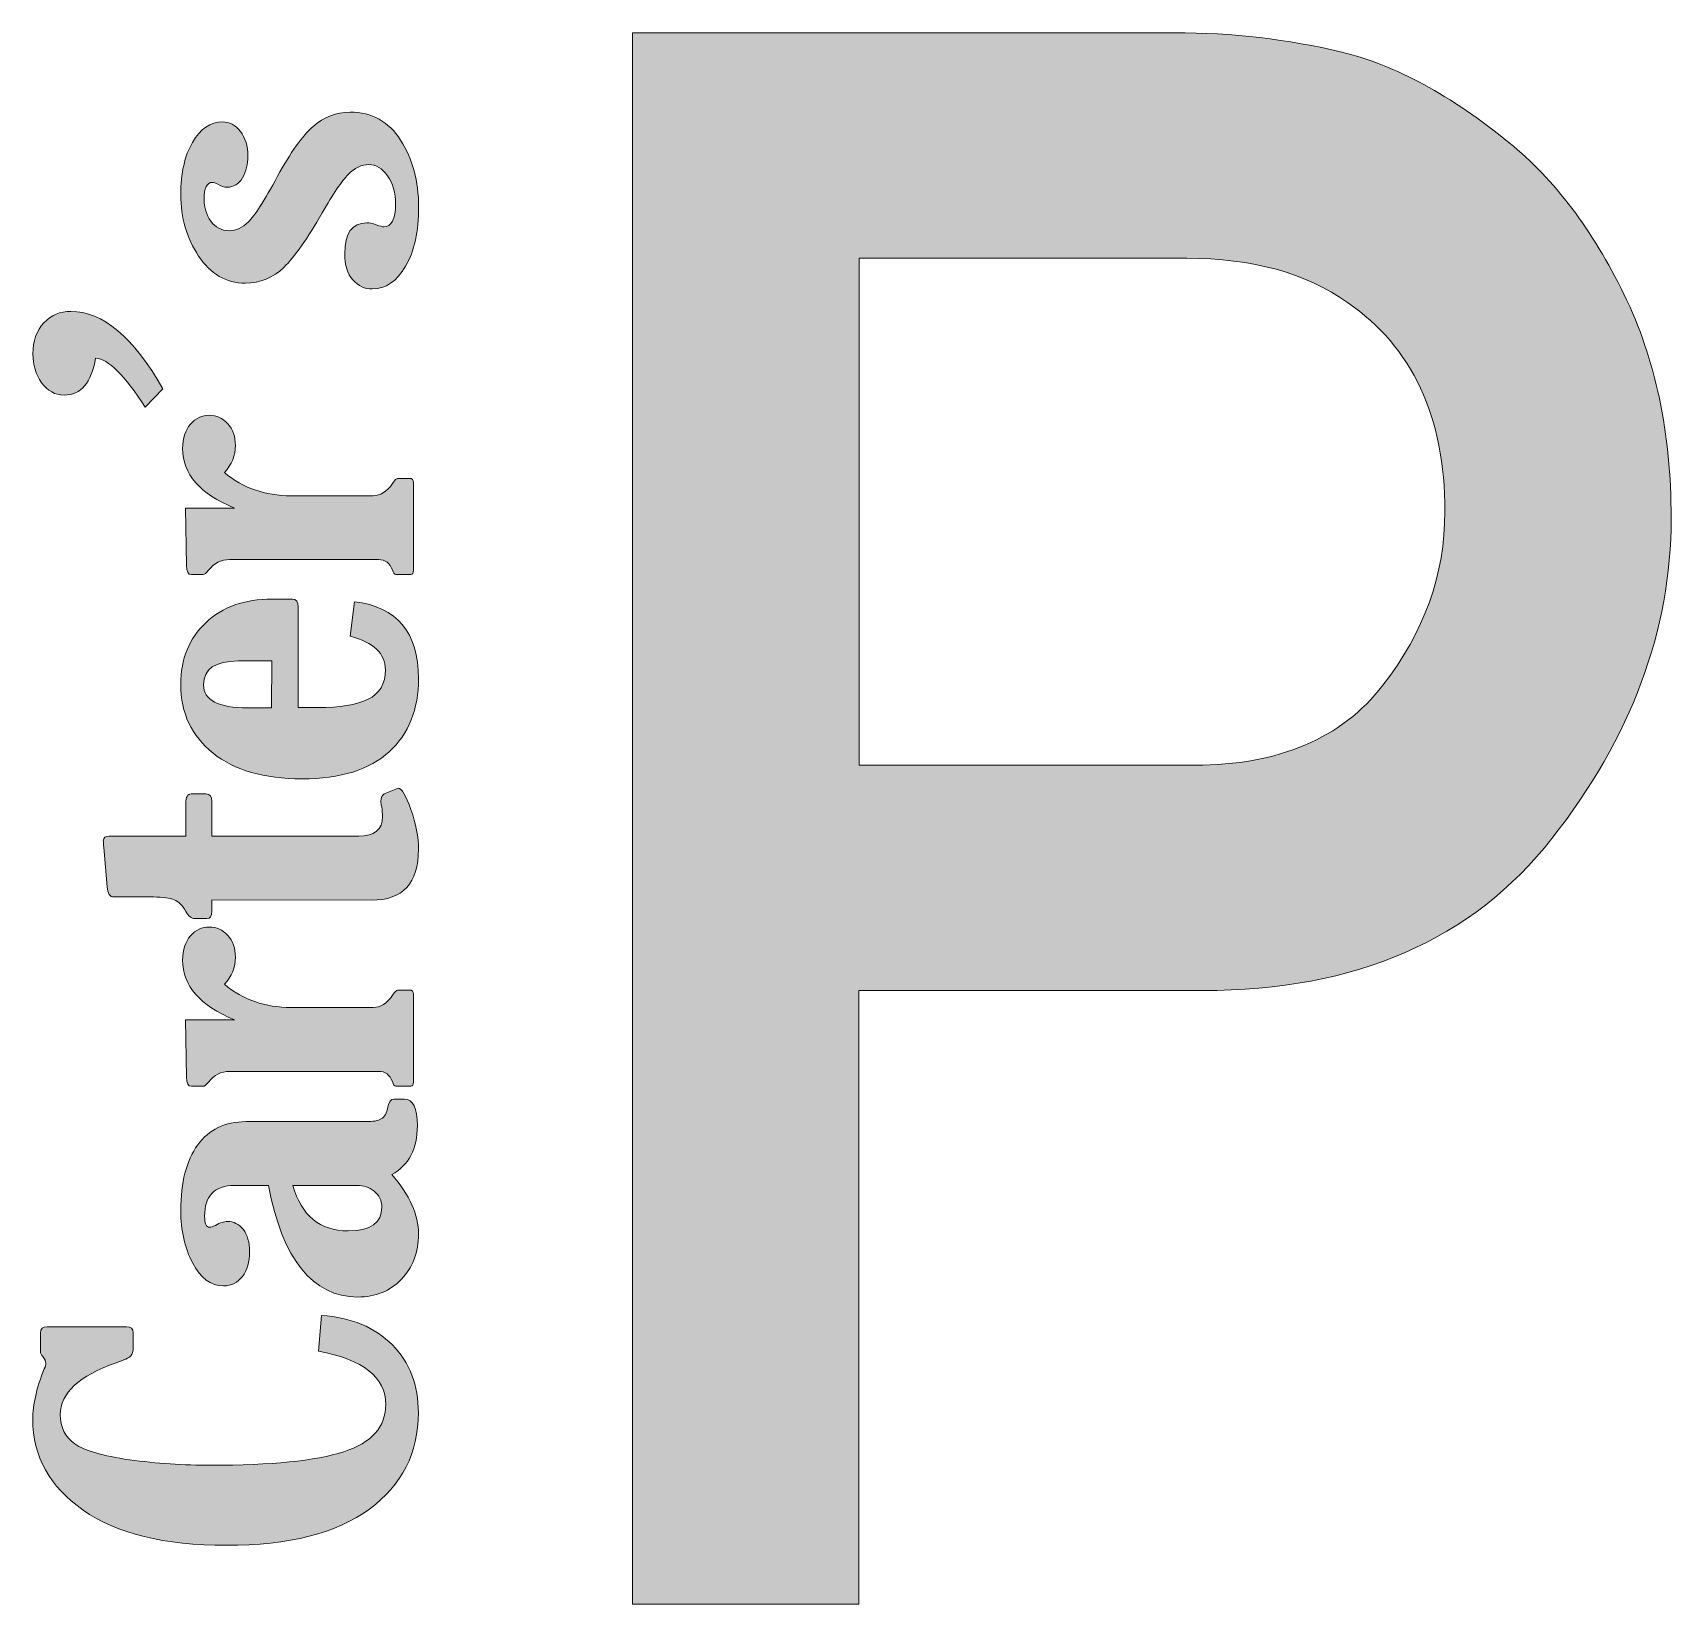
# Model space of a CAD drawing. Header units: inches. Extents: x 247 to 2765, y -1897 to -1110.
# Drawn here: x 1136.54 to 1150.56, y -1533.06 to -1519.6 of the extents above; entities that cross this region are included whole.
import ezdxf

# ---------------------------------------------------------------- set-up
doc = ezdxf.new("R2010")
doc.units = ezdxf.units.IN
doc.header["$MEASUREMENT"] = 0
doc.layers.add('Layer 1', color=7, linetype='Continuous')

# ---------------------------------------------------------------- blocks, each defined once
blk = doc.blocks.new('block 194')
at = {"layer": 'Layer 1', "true_color": 0x010101}
h = blk.add_hatch(color=18, dxfattribs=at)
h.dxf.hatch_style = 2
edge = h.paths.add_edge_path()
edge.add_spline(control_points=[(1137.802, -1520.988), (1137.802, -1520.807), (1137.835, -1520.659), (1137.902, -1520.542), (1137.969, -1520.425), (1138.056, -1520.367), (1138.159, -1520.367), (1138.218, -1520.367), (1138.269, -1520.394), (1138.312, -1520.448), (1138.355, -1520.502), (1138.377, -1520.573), (1138.377, -1520.659), (1138.377, -1520.729), (1138.362, -1520.791), (1138.331, -1520.845), (1138.299, -1520.899), (1138.254, -1520.926), (1138.197, -1520.926), (1138.174, -1520.926), (1138.147, -1520.918), (1138.118, -1520.901), (1138.098, -1520.89), (1138.084, -1520.884), (1138.074, -1520.884), (1138.026, -1520.884), (1138.002, -1520.934), (1138.002, -1521.03), (1138.002, -1521.1), (1138.022, -1521.162), (1138.059, -1521.217), (1138.097, -1521.27), (1138.149, -1521.298), (1138.217, -1521.298), (1138.275, -1521.298), (1138.33, -1521.273), (1138.381, -1521.223), (1138.433, -1521.173), (1138.516, -1521.042), (1138.63, -1520.832), (1138.741, -1520.628), (1138.843, -1520.486), (1138.935, -1520.405), (1139.028, -1520.323), (1139.133, -1520.283), (1139.251, -1520.283), (1139.437, -1520.283), (1139.582, -1520.363), (1139.684, -1520.523), (1139.787, -1520.683), (1139.838, -1520.873), (1139.838, -1521.094), (1139.838, -1521.304), (1139.802, -1521.473), (1139.727, -1521.602), (1139.651, -1521.731), (1139.556, -1521.797), (1139.44, -1521.797), (1139.376, -1521.797), (1139.321, -1521.771), (1139.275, -1521.719), (1139.229, -1521.667), (1139.206, -1521.594), (1139.206, -1521.495), (1139.206, -1521.319), (1139.269, -1521.231), (1139.394, -1521.231), (1139.415, -1521.231), (1139.442, -1521.236), (1139.475, -1521.248), (1139.506, -1521.259), (1139.526, -1521.265), (1139.54, -1521.265), (1139.606, -1521.265), (1139.641, -1521.2), (1139.641, -1521.071), (1139.641, -1520.975), (1139.618, -1520.893), (1139.572, -1520.828), (1139.525, -1520.764), (1139.473, -1520.732), (1139.413, -1520.732), (1139.349, -1520.732), (1139.289, -1520.76), (1139.235, -1520.816), (1139.181, -1520.872), (1139.106, -1520.982), (1139.012, -1521.146), (1138.886, -1521.366), (1138.776, -1521.522), (1138.685, -1521.612), (1138.593, -1521.702), (1138.483, -1521.747), (1138.354, -1521.747), (1138.19, -1521.747), (1138.057, -1521.67), (1137.955, -1521.515), (1137.852, -1521.363), (1137.802, -1521.186), (1137.802, -1520.988)], knot_values=[0, 0, 0, 0, 1, 1, 1, 2, 2, 2, 3, 3, 3, 4, 4, 4, 5, 5, 5, 6, 6, 6, 7, 7, 7, 8, 8, 8, 9, 9, 9, 10, 10, 10, 11, 11, 11, 12, 12, 12, 13, 13, 13, 14, 14, 14, 15, 15, 15, 16, 16, 16, 17, 17, 17, 18, 18, 18, 19, 19, 19, 20, 20, 20, 21, 21, 21, 22, 22, 22, 23, 23, 23, 24, 24, 24, 25, 25, 25, 26, 26, 26, 27, 27, 27, 28, 28, 28, 29, 29, 29, 30, 30, 30, 31, 31, 31, 32, 32, 32, 33, 33, 33, 33], degree=3, periodic=1)
h = blk.add_hatch(color=18, dxfattribs=at)
h.dxf.hatch_style = 2
edge = h.paths.add_edge_path()
edge.add_spline(control_points=[(1137.648, -1522.651), (1137.648, -1522.651), (1137.498, -1522.81), (1137.498, -1522.81), (1137.322, -1522.538), (1137.181, -1522.396), (1137.073, -1522.389), (1137.037, -1522.601), (1136.946, -1522.706), (1136.805, -1522.706), (1136.725, -1522.706), (1136.662, -1522.67), (1136.611, -1522.6), (1136.56, -1522.529), (1136.536, -1522.447), (1136.536, -1522.354), (1136.536, -1522.243), (1136.567, -1522.154), (1136.63, -1522.088), (1136.693, -1522.021), (1136.769, -1521.989), (1136.86, -1521.989), (1137.134, -1521.989), (1137.397, -1522.21), (1137.648, -1522.651)], knot_values=[0, 0, 0, 0, 1, 1, 1, 2, 2, 2, 3, 3, 3, 4, 4, 4, 5, 5, 5, 6, 6, 6, 7, 7, 7, 8, 8, 8, 8], degree=3, periodic=1)
h = blk.add_hatch(color=18, dxfattribs=at)
h.dxf.hatch_style = 2
edge = h.paths.add_edge_path()
edge.add_spline(control_points=[(1138.262, -1523.673), (1137.966, -1523.552), (1137.818, -1523.382), (1137.818, -1523.163), (1137.818, -1523.075), (1137.84, -1523.007), (1137.885, -1522.955), (1137.931, -1522.904), (1137.984, -1522.879), (1138.046, -1522.879), (1138.109, -1522.879), (1138.161, -1522.903), (1138.204, -1522.951), (1138.248, -1522.999), (1138.27, -1523.061), (1138.27, -1523.138), (1138.27, -1523.222), (1138.238, -1523.3), (1138.176, -1523.369), (1138.334, -1523.502), (1138.524, -1523.568), (1138.744, -1523.568), (1138.744, -1523.568), (1139.448, -1523.568), (1139.448, -1523.568), (1139.51, -1523.568), (1139.565, -1523.532), (1139.615, -1523.463), (1139.634, -1523.433), (1139.649, -1523.419), (1139.658, -1523.419), (1139.658, -1523.419), (1139.762, -1523.419), (1139.762, -1523.419), (1139.782, -1523.419), (1139.793, -1523.43), (1139.793, -1523.455), (1139.793, -1523.455), (1139.793, -1524.208), (1139.793, -1524.208), (1139.793, -1524.23), (1139.786, -1524.242), (1139.772, -1524.242), (1139.772, -1524.242), (1139.644, -1524.242), (1139.644, -1524.242), (1139.632, -1524.242), (1139.621, -1524.229), (1139.613, -1524.203), (1139.591, -1524.144), (1139.553, -1524.115), (1139.495, -1524.115), (1139.495, -1524.115), (1138.22, -1524.115), (1138.22, -1524.115), (1138.147, -1524.115), (1138.087, -1524.145), (1138.04, -1524.206), (1138.02, -1524.229), (1138.005, -1524.243), (1137.994, -1524.243), (1137.994, -1524.243), (1137.893, -1524.243), (1137.893, -1524.243), (1137.866, -1524.243), (1137.851, -1524.217), (1137.85, -1524.165), (1137.85, -1524.165), (1137.843, -1523.673), (1137.843, -1523.673), (1137.843, -1523.673), (1138.262, -1523.673), (1138.262, -1523.673), (1138.262, -1523.673), (1138.262, -1523.673), (1138.262, -1523.673)], knot_values=[0, 0, 0, 0, 1, 1, 1, 2, 2, 2, 3, 3, 3, 4, 4, 4, 5, 5, 5, 6, 6, 6, 7, 7, 7, 8, 8, 8, 9, 9, 9, 10, 10, 10, 11, 11, 11, 12, 12, 12, 13, 13, 13, 14, 14, 14, 15, 15, 15, 16, 16, 16, 17, 17, 17, 18, 18, 18, 19, 19, 19, 20, 20, 20, 21, 21, 21, 22, 22, 22, 23, 23, 23, 24, 24, 24, 25, 25, 25, 25], degree=3, periodic=1)
h = blk.add_hatch(color=18, dxfattribs=at)
h.dxf.hatch_style = 2
edge = h.paths.add_edge_path()
edge.add_spline(control_points=[(1139.289, -1524.476), (1139.655, -1524.518), (1139.837, -1524.738), (1139.837, -1525.135), (1139.837, -1525.397), (1139.754, -1525.606), (1139.587, -1525.76), (1139.42, -1525.914), (1139.171, -1525.992), (1138.839, -1525.992), (1138.516, -1525.992), (1138.263, -1525.919), (1138.079, -1525.773), (1137.895, -1525.626), (1137.802, -1525.43), (1137.802, -1525.184), (1137.802, -1524.965), (1137.874, -1524.789), (1138.016, -1524.655), (1138.159, -1524.52), (1138.349, -1524.453), (1138.585, -1524.453), (1138.585, -1524.453), (1138.758, -1524.453), (1138.758, -1524.453), (1138.791, -1524.453), (1138.808, -1524.476), (1138.808, -1524.522), (1138.808, -1524.522), (1138.808, -1525.382), (1138.808, -1525.382), (1138.808, -1525.382), (1138.977, -1525.382), (1138.977, -1525.382), (1139.162, -1525.382), (1139.306, -1525.359), (1139.405, -1525.311), (1139.504, -1525.263), (1139.554, -1525.18), (1139.554, -1525.059), (1139.554, -1524.919), (1139.453, -1524.823), (1139.252, -1524.77), (1139.252, -1524.77), (1139.289, -1524.476), (1139.289, -1524.476)], knot_values=[0, 0, 0, 0, 1, 1, 1, 2, 2, 2, 3, 3, 3, 4, 4, 4, 5, 5, 5, 6, 6, 6, 7, 7, 7, 8, 8, 8, 9, 9, 9, 10, 10, 10, 11, 11, 11, 12, 12, 12, 13, 13, 13, 14, 14, 14, 15, 15, 15, 15], degree=3, periodic=1)
edge = h.paths.add_edge_path()
edge.add_spline(control_points=[(1138.581, -1524.983), (1138.581, -1524.983), (1138.295, -1524.983), (1138.295, -1524.983), (1138.096, -1524.983), (1137.997, -1525.051), (1137.997, -1525.188), (1137.997, -1525.318), (1138.124, -1525.384), (1138.377, -1525.384), (1138.377, -1525.384), (1138.58, -1525.384), (1138.58, -1525.384), (1138.58, -1525.384), (1138.581, -1524.983), (1138.581, -1524.983), (1138.581, -1524.983), (1138.581, -1524.983), (1138.581, -1524.983)], knot_values=[0, 0, 0, 0, 1, 1, 1, 2, 2, 2, 3, 3, 3, 4, 4, 4, 5, 5, 5, 6, 6, 6, 6], degree=3, periodic=1)
h = blk.add_hatch(color=18, dxfattribs=at)
h.dxf.hatch_style = 2
edge = h.paths.add_edge_path()
edge.add_spline(control_points=[(1138.068, -1527.029), (1138.068, -1527.029), (1138.068, -1527.126), (1138.068, -1527.126), (1138.068, -1527.168), (1138.054, -1527.189), (1138.026, -1527.189), (1138.026, -1527.189), (1137.923, -1527.189), (1137.923, -1527.189), (1137.894, -1527.189), (1137.868, -1527.169), (1137.844, -1527.128), (1137.816, -1527.076), (1137.782, -1527.041), (1137.746, -1527.027), (1137.71, -1527.012), (1137.65, -1527.004), (1137.568, -1527.004), (1137.568, -1527.004), (1137.229, -1527.004), (1137.229, -1527.004), (1137.194, -1527.004), (1137.176, -1526.975), (1137.171, -1526.916), (1137.171, -1526.916), (1137.144, -1526.58), (1137.144, -1526.58), (1137.141, -1526.55), (1137.139, -1526.531), (1137.139, -1526.522), (1137.139, -1526.496), (1137.156, -1526.483), (1137.189, -1526.483), (1137.189, -1526.483), (1137.844, -1526.483), (1137.844, -1526.483), (1137.844, -1526.483), (1137.844, -1526.202), (1137.844, -1526.202), (1137.844, -1526.149), (1137.86, -1526.122), (1137.892, -1526.122), (1137.892, -1526.122), (1138.017, -1526.122), (1138.017, -1526.122), (1138.051, -1526.122), (1138.068, -1526.143), (1138.068, -1526.185), (1138.068, -1526.185), (1138.068, -1526.483), (1138.068, -1526.483), (1138.068, -1526.483), (1139.325, -1526.483), (1139.325, -1526.483), (1139.462, -1526.483), (1139.529, -1526.428), (1139.529, -1526.315), (1139.529, -1526.289), (1139.526, -1526.262), (1139.522, -1526.232), (1139.517, -1526.212), (1139.515, -1526.196), (1139.515, -1526.185), (1139.515, -1526.152), (1139.524, -1526.131), (1139.544, -1526.122), (1139.544, -1526.122), (1139.643, -1526.08), (1139.643, -1526.08), (1139.651, -1526.075), (1139.657, -1526.072), (1139.662, -1526.072), (1139.692, -1526.072), (1139.729, -1526.134), (1139.772, -1526.255), (1139.815, -1526.377), (1139.837, -1526.491), (1139.837, -1526.597), (1139.837, -1526.886), (1139.703, -1527.031), (1139.434, -1527.031), (1139.434, -1527.031), (1138.068, -1527.029), (1138.068, -1527.029), (1138.068, -1527.029), (1138.068, -1527.029), (1138.068, -1527.029)], knot_values=[0, 0, 0, 0, 1, 1, 1, 2, 2, 2, 3, 3, 3, 4, 4, 4, 5, 5, 5, 6, 6, 6, 7, 7, 7, 8, 8, 8, 9, 9, 9, 10, 10, 10, 11, 11, 11, 12, 12, 12, 13, 13, 13, 14, 14, 14, 15, 15, 15, 16, 16, 16, 17, 17, 17, 18, 18, 18, 19, 19, 19, 20, 20, 20, 21, 21, 21, 22, 22, 22, 23, 23, 23, 24, 24, 24, 25, 25, 25, 26, 26, 26, 27, 27, 27, 28, 28, 28, 29, 29, 29, 29], degree=3, periodic=1)
h = blk.add_hatch(color=18, dxfattribs=at)
h.dxf.hatch_style = 2
edge = h.paths.add_edge_path()
edge.add_spline(control_points=[(1138.262, -1528.055), (1137.966, -1527.934), (1137.818, -1527.764), (1137.818, -1527.546), (1137.818, -1527.457), (1137.84, -1527.389), (1137.885, -1527.337), (1137.931, -1527.286), (1137.984, -1527.261), (1138.046, -1527.261), (1138.109, -1527.261), (1138.161, -1527.285), (1138.204, -1527.333), (1138.248, -1527.381), (1138.27, -1527.443), (1138.27, -1527.52), (1138.27, -1527.605), (1138.238, -1527.682), (1138.176, -1527.751), (1138.334, -1527.884), (1138.524, -1527.95), (1138.744, -1527.95), (1138.744, -1527.95), (1139.448, -1527.95), (1139.448, -1527.95), (1139.51, -1527.95), (1139.565, -1527.915), (1139.615, -1527.845), (1139.634, -1527.816), (1139.649, -1527.801), (1139.658, -1527.801), (1139.658, -1527.801), (1139.762, -1527.801), (1139.762, -1527.801), (1139.782, -1527.801), (1139.793, -1527.813), (1139.793, -1527.837), (1139.793, -1527.837), (1139.793, -1528.591), (1139.793, -1528.591), (1139.793, -1528.613), (1139.786, -1528.624), (1139.772, -1528.624), (1139.772, -1528.624), (1139.644, -1528.624), (1139.644, -1528.624), (1139.632, -1528.624), (1139.621, -1528.611), (1139.613, -1528.585), (1139.591, -1528.527), (1139.553, -1528.497), (1139.495, -1528.497), (1139.495, -1528.497), (1138.22, -1528.497), (1138.22, -1528.497), (1138.147, -1528.497), (1138.087, -1528.528), (1138.04, -1528.589), (1138.02, -1528.612), (1138.005, -1528.625), (1137.994, -1528.625), (1137.994, -1528.625), (1137.893, -1528.625), (1137.893, -1528.625), (1137.866, -1528.625), (1137.851, -1528.599), (1137.85, -1528.548), (1137.85, -1528.548), (1137.843, -1528.056), (1137.843, -1528.056), (1137.843, -1528.056), (1138.262, -1528.055), (1138.262, -1528.055), (1138.262, -1528.055), (1138.262, -1528.055), (1138.262, -1528.055)], knot_values=[0, 0, 0, 0, 1, 1, 1, 2, 2, 2, 3, 3, 3, 4, 4, 4, 5, 5, 5, 6, 6, 6, 7, 7, 7, 8, 8, 8, 9, 9, 9, 10, 10, 10, 11, 11, 11, 12, 12, 12, 13, 13, 13, 14, 14, 14, 15, 15, 15, 16, 16, 16, 17, 17, 17, 18, 18, 18, 19, 19, 19, 20, 20, 20, 21, 21, 21, 22, 22, 22, 23, 23, 23, 24, 24, 24, 25, 25, 25, 25], degree=3, periodic=1)
h = blk.add_hatch(color=18, dxfattribs=at)
h.dxf.hatch_style = 2
edge = h.paths.add_edge_path()
edge.add_spline(control_points=[(1138.552, -1529.474), (1138.552, -1529.474), (1138.262, -1529.474), (1138.262, -1529.474), (1138.092, -1529.474), (1138.006, -1529.562), (1138.006, -1529.738), (1138.006, -1529.801), (1138.021, -1529.832), (1138.049, -1529.832), (1138.06, -1529.832), (1138.076, -1529.827), (1138.099, -1529.816), (1138.139, -1529.793), (1138.174, -1529.783), (1138.203, -1529.783), (1138.254, -1529.783), (1138.299, -1529.805), (1138.336, -1529.85), (1138.373, -1529.897), (1138.391, -1529.961), (1138.391, -1530.041), (1138.391, -1530.129), (1138.369, -1530.2), (1138.33, -1530.254), (1138.289, -1530.306), (1138.235, -1530.334), (1138.169, -1530.334), (1138.06, -1530.334), (1137.971, -1530.269), (1137.904, -1530.139), (1137.836, -1530.01), (1137.802, -1529.859), (1137.802, -1529.689), (1137.802, -1529.448), (1137.85, -1529.261), (1137.947, -1529.127), (1138.043, -1528.994), (1138.182, -1528.928), (1138.36, -1528.928), (1138.36, -1528.928), (1139.389, -1528.928), (1139.389, -1528.928), (1139.446, -1528.928), (1139.489, -1528.921), (1139.518, -1528.905), (1139.548, -1528.889), (1139.567, -1528.854), (1139.574, -1528.801), (1139.582, -1528.757), (1139.599, -1528.735), (1139.628, -1528.735), (1139.628, -1528.735), (1139.717, -1528.735), (1139.717, -1528.735), (1139.79, -1528.735), (1139.827, -1528.811), (1139.827, -1528.961), (1139.827, -1529.163), (1139.754, -1529.303), (1139.608, -1529.38), (1139.761, -1529.556), (1139.837, -1529.727), (1139.837, -1529.89), (1139.837, -1530.047), (1139.788, -1530.176), (1139.691, -1530.277), (1139.595, -1530.378), (1139.469, -1530.43), (1139.318, -1530.43), (1138.929, -1530.428), (1138.674, -1530.109), (1138.552, -1529.474)], knot_values=[0, 0, 0, 0, 1, 1, 1, 2, 2, 2, 3, 3, 3, 4, 4, 4, 5, 5, 5, 6, 6, 6, 7, 7, 7, 8, 8, 8, 9, 9, 9, 10, 10, 10, 11, 11, 11, 12, 12, 12, 13, 13, 13, 14, 14, 14, 15, 15, 15, 16, 16, 16, 17, 17, 17, 18, 18, 18, 19, 19, 19, 20, 20, 20, 21, 21, 21, 22, 22, 22, 23, 23, 23, 24, 24, 24, 24], degree=3, periodic=1)
edge = h.paths.add_edge_path()
edge.add_spline(control_points=[(1138.762, -1529.474), (1138.834, -1529.732), (1138.991, -1529.863), (1139.235, -1529.863), (1139.427, -1529.863), (1139.523, -1529.796), (1139.523, -1529.661), (1139.523, -1529.603), (1139.5, -1529.557), (1139.457, -1529.523), (1139.413, -1529.49), (1139.365, -1529.474), (1139.314, -1529.474), (1139.314, -1529.474), (1138.762, -1529.474), (1138.762, -1529.474)], knot_values=[0, 0, 0, 0, 1, 1, 1, 2, 2, 2, 3, 3, 3, 4, 4, 4, 5, 5, 5, 5], degree=3, periodic=1)
h = blk.add_hatch(color=18, dxfattribs=at)
h.dxf.hatch_style = 2
edge = h.paths.add_edge_path()
edge.add_spline(control_points=[(1139.007, -1530.587), (1139.263, -1530.606), (1139.465, -1530.689), (1139.613, -1530.84), (1139.761, -1530.99), (1139.836, -1531.184), (1139.836, -1531.422), (1139.836, -1531.765), (1139.696, -1532.038), (1139.417, -1532.245), (1139.138, -1532.452), (1138.73, -1532.556), (1138.192, -1532.556), (1137.662, -1532.556), (1137.253, -1532.456), (1136.966, -1532.254), (1136.679, -1532.053), (1136.535, -1531.794), (1136.535, -1531.478), (1136.535, -1531.348), (1136.569, -1531.203), (1136.634, -1531.045), (1136.643, -1531.023), (1136.647, -1531.007), (1136.647, -1530.995), (1136.647, -1530.982), (1136.639, -1530.964), (1136.622, -1530.94), (1136.608, -1530.927), (1136.6, -1530.912), (1136.6, -1530.893), (1136.6, -1530.893), (1136.6, -1530.736), (1136.6, -1530.736), (1136.6, -1530.701), (1136.62, -1530.684), (1136.659, -1530.684), (1136.659, -1530.684), (1137.337, -1530.684), (1137.337, -1530.684), (1137.376, -1530.684), (1137.395, -1530.702), (1137.395, -1530.736), (1137.395, -1530.736), (1137.395, -1530.857), (1137.395, -1530.857), (1137.395, -1530.896), (1137.388, -1530.922), (1137.373, -1530.936), (1137.357, -1530.95), (1137.317, -1530.969), (1137.249, -1530.993), (1136.93, -1531.105), (1136.771, -1531.253), (1136.771, -1531.437), (1136.771, -1531.546), (1136.812, -1531.629), (1136.895, -1531.687), (1136.978, -1531.746), (1137.134, -1531.791), (1137.364, -1531.823), (1137.593, -1531.855), (1137.827, -1531.871), (1138.062, -1531.871), (1138.577, -1531.871), (1138.955, -1531.832), (1139.197, -1531.755), (1139.438, -1531.677), (1139.557, -1531.541), (1139.557, -1531.349), (1139.557, -1531.118), (1139.365, -1530.966), (1138.981, -1530.894), (1138.981, -1530.894), (1139.007, -1530.587), (1139.007, -1530.587)], knot_values=[0, 0, 0, 0, 1, 1, 1, 2, 2, 2, 3, 3, 3, 4, 4, 4, 5, 5, 5, 6, 6, 6, 7, 7, 7, 8, 8, 8, 9, 9, 9, 10, 10, 10, 11, 11, 11, 12, 12, 12, 13, 13, 13, 14, 14, 14, 15, 15, 15, 16, 16, 16, 17, 17, 17, 18, 18, 18, 19, 19, 19, 20, 20, 20, 21, 21, 21, 22, 22, 22, 23, 23, 23, 24, 24, 24, 25, 25, 25, 25], degree=3, periodic=1)
at = {"layer": 'Layer 1', "lineweight": 0}
for points, knots in [([(1137.802, -1520.988), (1137.802, -1520.807), (1137.835, -1520.659), (1137.902, -1520.542), (1137.969, -1520.425), (1138.056, -1520.367), (1138.159, -1520.367), (1138.218, -1520.367), (1138.269, -1520.394), (1138.312, -1520.448), (1138.355, -1520.502), (1138.377, -1520.573), (1138.377, -1520.659), (1138.377, -1520.729), (1138.362, -1520.791), (1138.331, -1520.845), (1138.299, -1520.899), (1138.254, -1520.926), (1138.197, -1520.926), (1138.174, -1520.926), (1138.147, -1520.918), (1138.118, -1520.901), (1138.098, -1520.89), (1138.084, -1520.884), (1138.074, -1520.884), (1138.026, -1520.884), (1138.002, -1520.934), (1138.002, -1521.03), (1138.002, -1521.1), (1138.022, -1521.162), (1138.059, -1521.217), (1138.097, -1521.27), (1138.149, -1521.298), (1138.217, -1521.298), (1138.275, -1521.298), (1138.33, -1521.273), (1138.381, -1521.223), (1138.433, -1521.173), (1138.516, -1521.042), (1138.63, -1520.832), (1138.741, -1520.628), (1138.843, -1520.486), (1138.935, -1520.405), (1139.028, -1520.323), (1139.133, -1520.283), (1139.251, -1520.283), (1139.437, -1520.283), (1139.582, -1520.363), (1139.684, -1520.523), (1139.787, -1520.683), (1139.838, -1520.873), (1139.838, -1521.094), (1139.838, -1521.304), (1139.802, -1521.473), (1139.727, -1521.602), (1139.651, -1521.731), (1139.556, -1521.797), (1139.44, -1521.797), (1139.376, -1521.797), (1139.321, -1521.771), (1139.275, -1521.719), (1139.229, -1521.667), (1139.206, -1521.594), (1139.206, -1521.495), (1139.206, -1521.319), (1139.269, -1521.231), (1139.394, -1521.231), (1139.415, -1521.231), (1139.442, -1521.236), (1139.475, -1521.248), (1139.506, -1521.259), (1139.526, -1521.265), (1139.54, -1521.265), (1139.606, -1521.265), (1139.641, -1521.2), (1139.641, -1521.071), (1139.641, -1520.975), (1139.618, -1520.893), (1139.572, -1520.828), (1139.525, -1520.764), (1139.473, -1520.732), (1139.413, -1520.732), (1139.349, -1520.732), (1139.289, -1520.76), (1139.235, -1520.816), (1139.181, -1520.872), (1139.106, -1520.982), (1139.012, -1521.146), (1138.886, -1521.366), (1138.776, -1521.522), (1138.685, -1521.612), (1138.593, -1521.702), (1138.483, -1521.747), (1138.354, -1521.747), (1138.19, -1521.747), (1138.057, -1521.67), (1137.955, -1521.515), (1137.852, -1521.363), (1137.802, -1521.186), (1137.802, -1520.988)], [0, 0, 0, 0, 1, 1, 1, 2, 2, 2, 3, 3, 3, 4, 4, 4, 5, 5, 5, 6, 6, 6, 7, 7, 7, 8, 8, 8, 9, 9, 9, 10, 10, 10, 11, 11, 11, 12, 12, 12, 13, 13, 13, 14, 14, 14, 15, 15, 15, 16, 16, 16, 17, 17, 17, 18, 18, 18, 19, 19, 19, 20, 20, 20, 21, 21, 21, 22, 22, 22, 23, 23, 23, 24, 24, 24, 25, 25, 25, 26, 26, 26, 27, 27, 27, 28, 28, 28, 29, 29, 29, 30, 30, 30, 31, 31, 31, 32, 32, 32, 33, 33, 33, 33]), ([(1137.648, -1522.651), (1137.648, -1522.651), (1137.498, -1522.81), (1137.498, -1522.81), (1137.322, -1522.538), (1137.181, -1522.396), (1137.073, -1522.389), (1137.037, -1522.601), (1136.946, -1522.706), (1136.805, -1522.706), (1136.725, -1522.706), (1136.662, -1522.67), (1136.611, -1522.6), (1136.56, -1522.529), (1136.536, -1522.447), (1136.536, -1522.354), (1136.536, -1522.243), (1136.567, -1522.154), (1136.63, -1522.088), (1136.693, -1522.021), (1136.769, -1521.989), (1136.86, -1521.989), (1137.134, -1521.989), (1137.397, -1522.21), (1137.648, -1522.651)], [0, 0, 0, 0, 1, 1, 1, 2, 2, 2, 3, 3, 3, 4, 4, 4, 5, 5, 5, 6, 6, 6, 7, 7, 7, 8, 8, 8, 8]), ([(1138.262, -1523.673), (1137.966, -1523.552), (1137.818, -1523.382), (1137.818, -1523.163), (1137.818, -1523.075), (1137.84, -1523.007), (1137.885, -1522.955), (1137.931, -1522.904), (1137.984, -1522.879), (1138.046, -1522.879), (1138.109, -1522.879), (1138.161, -1522.903), (1138.204, -1522.951), (1138.248, -1522.999), (1138.27, -1523.061), (1138.27, -1523.138), (1138.27, -1523.222), (1138.238, -1523.3), (1138.176, -1523.369), (1138.334, -1523.502), (1138.524, -1523.568), (1138.744, -1523.568), (1138.744, -1523.568), (1139.448, -1523.568), (1139.448, -1523.568), (1139.51, -1523.568), (1139.565, -1523.532), (1139.615, -1523.463), (1139.634, -1523.433), (1139.649, -1523.419), (1139.658, -1523.419), (1139.658, -1523.419), (1139.762, -1523.419), (1139.762, -1523.419), (1139.782, -1523.419), (1139.793, -1523.43), (1139.793, -1523.455), (1139.793, -1523.455), (1139.793, -1524.208), (1139.793, -1524.208), (1139.793, -1524.23), (1139.786, -1524.242), (1139.772, -1524.242), (1139.772, -1524.242), (1139.644, -1524.242), (1139.644, -1524.242), (1139.632, -1524.242), (1139.621, -1524.229), (1139.613, -1524.203), (1139.591, -1524.144), (1139.553, -1524.115), (1139.495, -1524.115), (1139.495, -1524.115), (1138.22, -1524.115), (1138.22, -1524.115), (1138.147, -1524.115), (1138.087, -1524.145), (1138.04, -1524.206), (1138.02, -1524.229), (1138.005, -1524.243), (1137.994, -1524.243), (1137.994, -1524.243), (1137.893, -1524.243), (1137.893, -1524.243), (1137.866, -1524.243), (1137.851, -1524.217), (1137.85, -1524.165), (1137.85, -1524.165), (1137.843, -1523.673), (1137.843, -1523.673), (1137.843, -1523.673), (1138.262, -1523.673), (1138.262, -1523.673), (1138.262, -1523.673), (1138.262, -1523.673), (1138.262, -1523.673)], [0, 0, 0, 0, 1, 1, 1, 2, 2, 2, 3, 3, 3, 4, 4, 4, 5, 5, 5, 6, 6, 6, 7, 7, 7, 8, 8, 8, 9, 9, 9, 10, 10, 10, 11, 11, 11, 12, 12, 12, 13, 13, 13, 14, 14, 14, 15, 15, 15, 16, 16, 16, 17, 17, 17, 18, 18, 18, 19, 19, 19, 20, 20, 20, 21, 21, 21, 22, 22, 22, 23, 23, 23, 24, 24, 24, 25, 25, 25, 25]), ([(1139.289, -1524.476), (1139.655, -1524.518), (1139.837, -1524.738), (1139.837, -1525.135), (1139.837, -1525.397), (1139.754, -1525.606), (1139.587, -1525.76), (1139.42, -1525.914), (1139.171, -1525.992), (1138.839, -1525.992), (1138.516, -1525.992), (1138.263, -1525.919), (1138.079, -1525.773), (1137.895, -1525.626), (1137.802, -1525.43), (1137.802, -1525.184), (1137.802, -1524.965), (1137.874, -1524.789), (1138.016, -1524.655), (1138.159, -1524.52), (1138.349, -1524.453), (1138.585, -1524.453), (1138.585, -1524.453), (1138.758, -1524.453), (1138.758, -1524.453), (1138.791, -1524.453), (1138.808, -1524.476), (1138.808, -1524.522), (1138.808, -1524.522), (1138.808, -1525.382), (1138.808, -1525.382), (1138.808, -1525.382), (1138.977, -1525.382), (1138.977, -1525.382), (1139.162, -1525.382), (1139.306, -1525.359), (1139.405, -1525.311), (1139.504, -1525.263), (1139.554, -1525.18), (1139.554, -1525.059), (1139.554, -1524.919), (1139.453, -1524.823), (1139.252, -1524.77), (1139.252, -1524.77), (1139.289, -1524.476), (1139.289, -1524.476)], [0, 0, 0, 0, 1, 1, 1, 2, 2, 2, 3, 3, 3, 4, 4, 4, 5, 5, 5, 6, 6, 6, 7, 7, 7, 8, 8, 8, 9, 9, 9, 10, 10, 10, 11, 11, 11, 12, 12, 12, 13, 13, 13, 14, 14, 14, 15, 15, 15, 15]), ([(1138.581, -1524.983), (1138.581, -1524.983), (1138.295, -1524.983), (1138.295, -1524.983), (1138.096, -1524.983), (1137.997, -1525.051), (1137.997, -1525.188), (1137.997, -1525.318), (1138.124, -1525.384), (1138.377, -1525.384), (1138.377, -1525.384), (1138.58, -1525.384), (1138.58, -1525.384), (1138.58, -1525.384), (1138.581, -1524.983), (1138.581, -1524.983), (1138.581, -1524.983), (1138.581, -1524.983), (1138.581, -1524.983)], [0, 0, 0, 0, 1, 1, 1, 2, 2, 2, 3, 3, 3, 4, 4, 4, 5, 5, 5, 6, 6, 6, 6]), ([(1138.068, -1527.029), (1138.068, -1527.029), (1138.068, -1527.126), (1138.068, -1527.126), (1138.068, -1527.168), (1138.054, -1527.189), (1138.026, -1527.189), (1138.026, -1527.189), (1137.923, -1527.189), (1137.923, -1527.189), (1137.894, -1527.189), (1137.868, -1527.169), (1137.844, -1527.128), (1137.816, -1527.076), (1137.782, -1527.041), (1137.746, -1527.027), (1137.71, -1527.012), (1137.65, -1527.004), (1137.568, -1527.004), (1137.568, -1527.004), (1137.229, -1527.004), (1137.229, -1527.004), (1137.194, -1527.004), (1137.176, -1526.975), (1137.171, -1526.916), (1137.171, -1526.916), (1137.144, -1526.58), (1137.144, -1526.58), (1137.141, -1526.55), (1137.139, -1526.531), (1137.139, -1526.522), (1137.139, -1526.496), (1137.156, -1526.483), (1137.189, -1526.483), (1137.189, -1526.483), (1137.844, -1526.483), (1137.844, -1526.483), (1137.844, -1526.483), (1137.844, -1526.202), (1137.844, -1526.202), (1137.844, -1526.149), (1137.86, -1526.122), (1137.892, -1526.122), (1137.892, -1526.122), (1138.017, -1526.122), (1138.017, -1526.122), (1138.051, -1526.122), (1138.068, -1526.143), (1138.068, -1526.185), (1138.068, -1526.185), (1138.068, -1526.483), (1138.068, -1526.483), (1138.068, -1526.483), (1139.325, -1526.483), (1139.325, -1526.483), (1139.462, -1526.483), (1139.529, -1526.428), (1139.529, -1526.315), (1139.529, -1526.289), (1139.526, -1526.262), (1139.522, -1526.232), (1139.517, -1526.212), (1139.515, -1526.196), (1139.515, -1526.185), (1139.515, -1526.152), (1139.524, -1526.131), (1139.544, -1526.122), (1139.544, -1526.122), (1139.643, -1526.08), (1139.643, -1526.08), (1139.651, -1526.075), (1139.657, -1526.072), (1139.662, -1526.072), (1139.692, -1526.072), (1139.729, -1526.134), (1139.772, -1526.255), (1139.815, -1526.377), (1139.837, -1526.491), (1139.837, -1526.597), (1139.837, -1526.886), (1139.703, -1527.031), (1139.434, -1527.031), (1139.434, -1527.031), (1138.068, -1527.029), (1138.068, -1527.029), (1138.068, -1527.029), (1138.068, -1527.029), (1138.068, -1527.029)], [0, 0, 0, 0, 1, 1, 1, 2, 2, 2, 3, 3, 3, 4, 4, 4, 5, 5, 5, 6, 6, 6, 7, 7, 7, 8, 8, 8, 9, 9, 9, 10, 10, 10, 11, 11, 11, 12, 12, 12, 13, 13, 13, 14, 14, 14, 15, 15, 15, 16, 16, 16, 17, 17, 17, 18, 18, 18, 19, 19, 19, 20, 20, 20, 21, 21, 21, 22, 22, 22, 23, 23, 23, 24, 24, 24, 25, 25, 25, 26, 26, 26, 27, 27, 27, 28, 28, 28, 29, 29, 29, 29]), ([(1138.262, -1528.055), (1137.966, -1527.934), (1137.818, -1527.764), (1137.818, -1527.546), (1137.818, -1527.457), (1137.84, -1527.389), (1137.885, -1527.337), (1137.931, -1527.286), (1137.984, -1527.261), (1138.046, -1527.261), (1138.109, -1527.261), (1138.161, -1527.285), (1138.204, -1527.333), (1138.248, -1527.381), (1138.27, -1527.443), (1138.27, -1527.52), (1138.27, -1527.605), (1138.238, -1527.682), (1138.176, -1527.751), (1138.334, -1527.884), (1138.524, -1527.95), (1138.744, -1527.95), (1138.744, -1527.95), (1139.448, -1527.95), (1139.448, -1527.95), (1139.51, -1527.95), (1139.565, -1527.915), (1139.615, -1527.845), (1139.634, -1527.816), (1139.649, -1527.801), (1139.658, -1527.801), (1139.658, -1527.801), (1139.762, -1527.801), (1139.762, -1527.801), (1139.782, -1527.801), (1139.793, -1527.813), (1139.793, -1527.837), (1139.793, -1527.837), (1139.793, -1528.591), (1139.793, -1528.591), (1139.793, -1528.613), (1139.786, -1528.624), (1139.772, -1528.624), (1139.772, -1528.624), (1139.644, -1528.624), (1139.644, -1528.624), (1139.632, -1528.624), (1139.621, -1528.611), (1139.613, -1528.585), (1139.591, -1528.527), (1139.553, -1528.497), (1139.495, -1528.497), (1139.495, -1528.497), (1138.22, -1528.497), (1138.22, -1528.497), (1138.147, -1528.497), (1138.087, -1528.528), (1138.04, -1528.589), (1138.02, -1528.612), (1138.005, -1528.625), (1137.994, -1528.625), (1137.994, -1528.625), (1137.893, -1528.625), (1137.893, -1528.625), (1137.866, -1528.625), (1137.851, -1528.599), (1137.85, -1528.548), (1137.85, -1528.548), (1137.843, -1528.056), (1137.843, -1528.056), (1137.843, -1528.056), (1138.262, -1528.055), (1138.262, -1528.055), (1138.262, -1528.055), (1138.262, -1528.055), (1138.262, -1528.055)], [0, 0, 0, 0, 1, 1, 1, 2, 2, 2, 3, 3, 3, 4, 4, 4, 5, 5, 5, 6, 6, 6, 7, 7, 7, 8, 8, 8, 9, 9, 9, 10, 10, 10, 11, 11, 11, 12, 12, 12, 13, 13, 13, 14, 14, 14, 15, 15, 15, 16, 16, 16, 17, 17, 17, 18, 18, 18, 19, 19, 19, 20, 20, 20, 21, 21, 21, 22, 22, 22, 23, 23, 23, 24, 24, 24, 25, 25, 25, 25]), ([(1138.552, -1529.474), (1138.552, -1529.474), (1138.262, -1529.474), (1138.262, -1529.474), (1138.092, -1529.474), (1138.006, -1529.562), (1138.006, -1529.738), (1138.006, -1529.801), (1138.021, -1529.832), (1138.049, -1529.832), (1138.06, -1529.832), (1138.076, -1529.827), (1138.099, -1529.816), (1138.139, -1529.793), (1138.174, -1529.783), (1138.203, -1529.783), (1138.254, -1529.783), (1138.299, -1529.805), (1138.336, -1529.85), (1138.373, -1529.897), (1138.391, -1529.961), (1138.391, -1530.041), (1138.391, -1530.129), (1138.369, -1530.2), (1138.33, -1530.254), (1138.289, -1530.306), (1138.235, -1530.334), (1138.169, -1530.334), (1138.06, -1530.334), (1137.971, -1530.269), (1137.904, -1530.139), (1137.836, -1530.01), (1137.802, -1529.859), (1137.802, -1529.689), (1137.802, -1529.448), (1137.85, -1529.261), (1137.947, -1529.127), (1138.043, -1528.994), (1138.182, -1528.928), (1138.36, -1528.928), (1138.36, -1528.928), (1139.389, -1528.928), (1139.389, -1528.928), (1139.446, -1528.928), (1139.489, -1528.921), (1139.518, -1528.905), (1139.548, -1528.889), (1139.567, -1528.854), (1139.574, -1528.801), (1139.582, -1528.757), (1139.599, -1528.735), (1139.628, -1528.735), (1139.628, -1528.735), (1139.717, -1528.735), (1139.717, -1528.735), (1139.79, -1528.735), (1139.827, -1528.811), (1139.827, -1528.961), (1139.827, -1529.163), (1139.754, -1529.303), (1139.608, -1529.38), (1139.761, -1529.556), (1139.837, -1529.727), (1139.837, -1529.89), (1139.837, -1530.047), (1139.788, -1530.176), (1139.691, -1530.277), (1139.595, -1530.378), (1139.469, -1530.43), (1139.318, -1530.43), (1138.929, -1530.428), (1138.674, -1530.109), (1138.552, -1529.474)], [0, 0, 0, 0, 1, 1, 1, 2, 2, 2, 3, 3, 3, 4, 4, 4, 5, 5, 5, 6, 6, 6, 7, 7, 7, 8, 8, 8, 9, 9, 9, 10, 10, 10, 11, 11, 11, 12, 12, 12, 13, 13, 13, 14, 14, 14, 15, 15, 15, 16, 16, 16, 17, 17, 17, 18, 18, 18, 19, 19, 19, 20, 20, 20, 21, 21, 21, 22, 22, 22, 23, 23, 23, 24, 24, 24, 24]), ([(1138.762, -1529.474), (1138.834, -1529.732), (1138.991, -1529.863), (1139.235, -1529.863), (1139.427, -1529.863), (1139.523, -1529.796), (1139.523, -1529.661), (1139.523, -1529.603), (1139.5, -1529.557), (1139.457, -1529.523), (1139.413, -1529.49), (1139.365, -1529.474), (1139.314, -1529.474), (1139.314, -1529.474), (1138.762, -1529.474), (1138.762, -1529.474)], [0, 0, 0, 0, 1, 1, 1, 2, 2, 2, 3, 3, 3, 4, 4, 4, 5, 5, 5, 5]), ([(1139.007, -1530.587), (1139.263, -1530.606), (1139.465, -1530.689), (1139.613, -1530.84), (1139.761, -1530.99), (1139.836, -1531.184), (1139.836, -1531.422), (1139.836, -1531.765), (1139.696, -1532.038), (1139.417, -1532.245), (1139.138, -1532.452), (1138.73, -1532.556), (1138.192, -1532.556), (1137.662, -1532.556), (1137.253, -1532.456), (1136.966, -1532.254), (1136.679, -1532.053), (1136.535, -1531.794), (1136.535, -1531.478), (1136.535, -1531.348), (1136.569, -1531.203), (1136.634, -1531.045), (1136.643, -1531.023), (1136.647, -1531.007), (1136.647, -1530.995), (1136.647, -1530.982), (1136.639, -1530.964), (1136.622, -1530.94), (1136.608, -1530.927), (1136.6, -1530.912), (1136.6, -1530.893), (1136.6, -1530.893), (1136.6, -1530.736), (1136.6, -1530.736), (1136.6, -1530.701), (1136.62, -1530.684), (1136.659, -1530.684), (1136.659, -1530.684), (1137.337, -1530.684), (1137.337, -1530.684), (1137.376, -1530.684), (1137.395, -1530.702), (1137.395, -1530.736), (1137.395, -1530.736), (1137.395, -1530.857), (1137.395, -1530.857), (1137.395, -1530.896), (1137.388, -1530.922), (1137.373, -1530.936), (1137.357, -1530.95), (1137.317, -1530.969), (1137.249, -1530.993), (1136.93, -1531.105), (1136.771, -1531.253), (1136.771, -1531.437), (1136.771, -1531.546), (1136.812, -1531.629), (1136.895, -1531.687), (1136.978, -1531.746), (1137.134, -1531.791), (1137.364, -1531.823), (1137.593, -1531.855), (1137.827, -1531.871), (1138.062, -1531.871), (1138.577, -1531.871), (1138.955, -1531.832), (1139.197, -1531.755), (1139.438, -1531.677), (1139.557, -1531.541), (1139.557, -1531.349), (1139.557, -1531.118), (1139.365, -1530.966), (1138.981, -1530.894), (1138.981, -1530.894), (1139.007, -1530.587), (1139.007, -1530.587)], [0, 0, 0, 0, 1, 1, 1, 2, 2, 2, 3, 3, 3, 4, 4, 4, 5, 5, 5, 6, 6, 6, 7, 7, 7, 8, 8, 8, 9, 9, 9, 10, 10, 10, 11, 11, 11, 12, 12, 12, 13, 13, 13, 14, 14, 14, 15, 15, 15, 16, 16, 16, 17, 17, 17, 18, 18, 18, 19, 19, 19, 20, 20, 20, 21, 21, 21, 22, 22, 22, 23, 23, 23, 24, 24, 24, 25, 25, 25, 25])]:
    blk.add_open_spline(points, degree=3, knots=knots, dxfattribs=at)
blk = doc.blocks.new('block 195')
at = {"layer": 'Layer 1', "true_color": 0x010101}
h = blk.add_hatch(color=18, dxfattribs=at)
h.dxf.hatch_style = 2
edge = h.paths.add_edge_path()
edge.add_spline(control_points=[(1141.67, -1533.061), (1141.67, -1533.061), (1141.67, -1519.603), (1141.67, -1519.603), (1141.67, -1519.603), (1146.307, -1519.603), (1146.307, -1519.603), (1146.804, -1519.603), (1147.283, -1519.658), (1147.741, -1519.77), (1148.2, -1519.88), (1148.677, -1520.139), (1149.174, -1520.545), (1149.561, -1520.86), (1149.887, -1521.292), (1150.156, -1521.843), (1150.425, -1522.395), (1150.56, -1523.033), (1150.56, -1523.76), (1150.56, -1524.721), (1150.219, -1525.635), (1149.539, -1526.503), (1148.858, -1527.372), (1147.862, -1527.805), (1146.553, -1527.805), (1146.553, -1527.805), (1143.607, -1527.805), (1143.607, -1527.805), (1143.607, -1527.805), (1143.607, -1533.061), (1143.607, -1533.061), (1143.607, -1533.061), (1141.67, -1533.061), (1141.67, -1533.061)], knot_values=[0, 0, 0, 0, 1, 1, 1, 2, 2, 2, 3, 3, 3, 4, 4, 4, 5, 5, 5, 6, 6, 6, 7, 7, 7, 8, 8, 8, 9, 9, 9, 10, 10, 10, 11, 11, 11, 11], degree=3, periodic=1)
edge = h.paths.add_edge_path()
edge.add_spline(control_points=[(1143.608, -1521.534), (1143.608, -1521.534), (1143.608, -1525.875), (1143.608, -1525.875), (1143.608, -1525.875), (1146.482, -1525.875), (1146.482, -1525.875), (1147.201, -1525.875), (1147.739, -1525.647), (1148.092, -1525.191), (1148.446, -1524.736), (1148.623, -1524.241), (1148.623, -1523.704), (1148.623, -1522.892), (1148.345, -1522.294), (1147.79, -1521.913), (1147.433, -1521.66), (1146.974, -1521.534), (1146.414, -1521.534), (1146.414, -1521.534), (1143.608, -1521.534), (1143.608, -1521.534), (1143.608, -1521.534), (1143.608, -1521.534), (1143.608, -1521.534)], knot_values=[0, 0, 0, 0, 1, 1, 1, 2, 2, 2, 3, 3, 3, 4, 4, 4, 5, 5, 5, 6, 6, 6, 7, 7, 7, 8, 8, 8, 8], degree=3, periodic=1)
at = {"layer": 'Layer 1', "lineweight": 0}
for points, knots in [([(1141.67, -1533.061), (1141.67, -1533.061), (1141.67, -1519.603), (1141.67, -1519.603), (1141.67, -1519.603), (1146.307, -1519.603), (1146.307, -1519.603), (1146.804, -1519.603), (1147.283, -1519.658), (1147.741, -1519.77), (1148.2, -1519.88), (1148.677, -1520.139), (1149.174, -1520.545), (1149.561, -1520.86), (1149.887, -1521.292), (1150.156, -1521.843), (1150.425, -1522.395), (1150.56, -1523.033), (1150.56, -1523.76), (1150.56, -1524.721), (1150.219, -1525.635), (1149.539, -1526.503), (1148.858, -1527.372), (1147.862, -1527.805), (1146.553, -1527.805), (1146.553, -1527.805), (1143.607, -1527.805), (1143.607, -1527.805), (1143.607, -1527.805), (1143.607, -1533.061), (1143.607, -1533.061), (1143.607, -1533.061), (1141.67, -1533.061), (1141.67, -1533.061)], [0, 0, 0, 0, 1, 1, 1, 2, 2, 2, 3, 3, 3, 4, 4, 4, 5, 5, 5, 6, 6, 6, 7, 7, 7, 8, 8, 8, 9, 9, 9, 10, 10, 10, 11, 11, 11, 11]), ([(1143.608, -1521.534), (1143.608, -1521.534), (1143.608, -1525.875), (1143.608, -1525.875), (1143.608, -1525.875), (1146.482, -1525.875), (1146.482, -1525.875), (1147.201, -1525.875), (1147.739, -1525.647), (1148.092, -1525.191), (1148.446, -1524.736), (1148.623, -1524.241), (1148.623, -1523.704), (1148.623, -1522.892), (1148.345, -1522.294), (1147.79, -1521.913), (1147.433, -1521.66), (1146.974, -1521.534), (1146.414, -1521.534), (1146.414, -1521.534), (1143.608, -1521.534), (1143.608, -1521.534), (1143.608, -1521.534), (1143.608, -1521.534), (1143.608, -1521.534)], [0, 0, 0, 0, 1, 1, 1, 2, 2, 2, 3, 3, 3, 4, 4, 4, 5, 5, 5, 6, 6, 6, 7, 7, 7, 8, 8, 8, 8])]:
    blk.add_open_spline(points, degree=3, knots=knots, dxfattribs=at)
blk = doc.blocks.new('block 193')
at = {"layer": 'Layer 1'}
for name in ['block 195', 'block 194']:
    blk.add_blockref(name, (0, 0), dxfattribs=at)

msp = doc.modelspace()

# ---------------------------------------------------------------- block references
at = {"layer": 'Layer 1'}
msp.add_blockref('block 193', (0, 0), dxfattribs=at)

doc.saveas('drawing.dxf')
